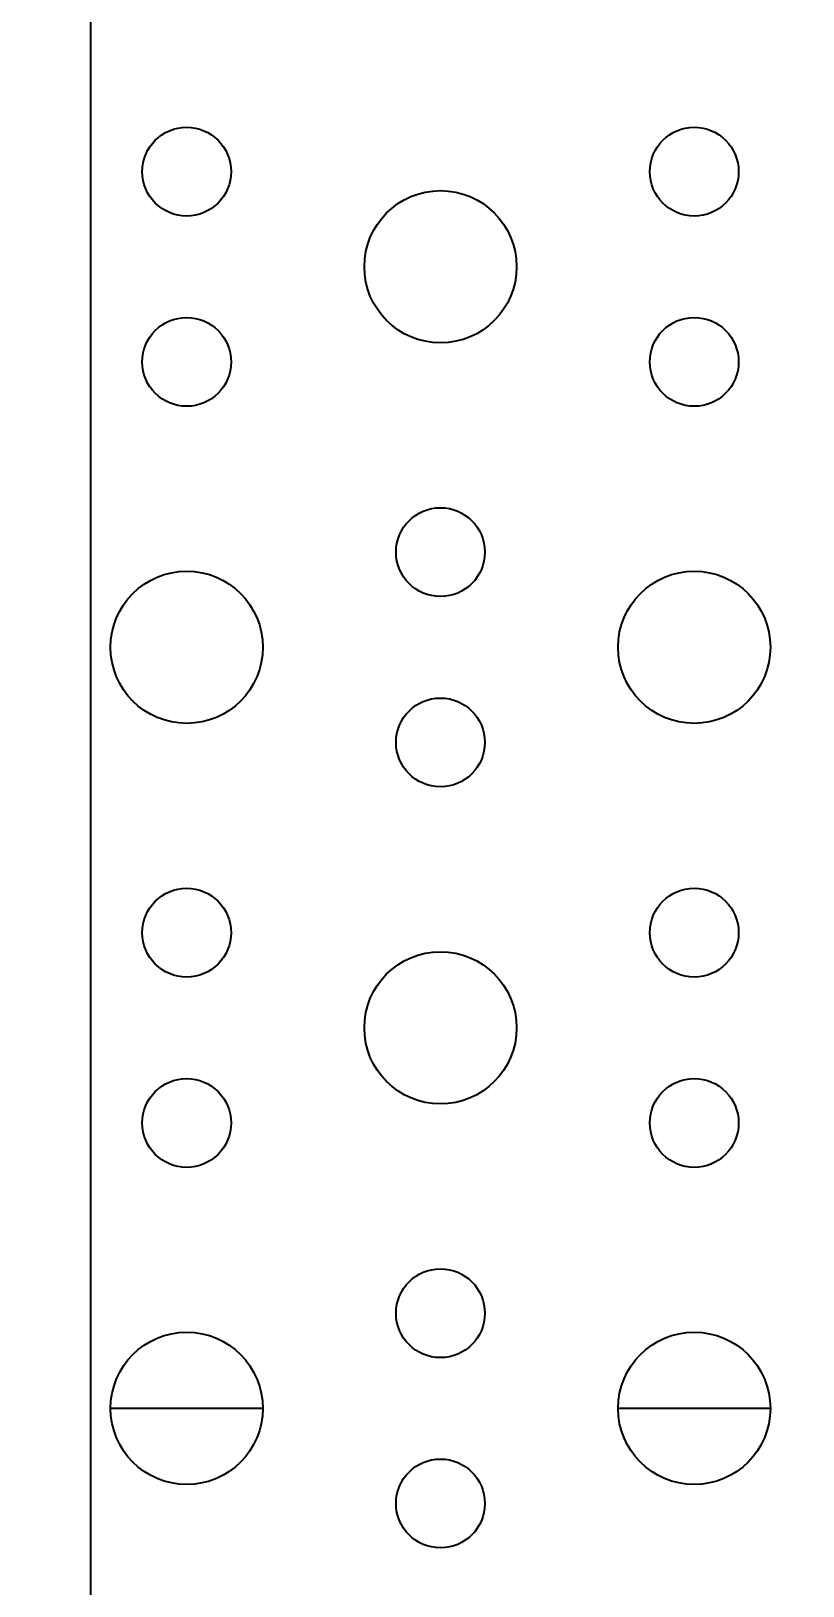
# Model space of a CAD drawing. Extents: x 1551 to 113148, y -1700 to 77018.
# Drawn here: x 14080.4 to 14141.2, y 23599.8 to 23722.3 of the extents above; entities that cross this region are included whole.
import ezdxf

# ---------------------------------------------------------------- set-up
doc = ezdxf.new("R2010")
doc.units = 0
doc.header["$LTSCALE"] = 500
doc.header["$MEASUREMENT"] = 0
doc.linetypes.add('CENTER', pattern=[3, 2.5, -0.25, 0, -0.25])
doc.layers.get('0').update_dxf_attribs({"linetype": 'CONTINUOUS'})
doc.styles.add('ROMANS', font='romans', dxfattribs={"height": 100})

# ---------------------------------------------------------------- blocks, each defined once
blk = doc.blocks.new('platform_top')
at = {"linetype": 'Continuous'}
for p, q in [((-10045.7, 2278.68), (-10033.7, 2278.68)), ((-10005.7, 2278.68), (-9993.7, 2278.68))]:
    blk.add_line(p, q, dxfattribs=at)
at = {"linetype": 'CENTER'}
blk.add_lwpolyline([(-9992.12, 1356.61), (-9992.12, 4178.53)], dxfattribs=at)
at = {"linetype": 'Continuous'}
for centre, radius in [((-10019.7, 2286.18), 3.5), ((-10039.7, 2278.68), 6), ((-9999.7, 2278.68), 6), ((-10019.7, 2271.18), 3.5), ((-10039.7, 2256.18), 3.5), ((-9999.7, 2256.18), 3.5), ((-10019.7, 2248.68), 6), ((-10039.7, 2241.18), 3.5), ((-9999.7, 2241.18), 3.5), ((-10019.7, 2226.18), 3.5), ((-10039.7, 2218.68), 6), ((-9999.7, 2218.68), 6), ((-10019.7, 2211.18), 3.5), ((-10039.7, 2196.18), 3.5), ((-9999.7, 2196.18), 3.5), ((-10019.7, 2188.68), 6), ((-10039.7, 2181.18), 3.5), ((-9999.7, 2181.18), 3.5)]:
    blk.add_circle(centre, radius, dxfattribs=at)

msp = doc.modelspace()

# ---------------------------------------------------------------- block references
at = {"linetype": 'CENTER', "rotation": 180}
msp.add_blockref('platform_top', (4092.981, 25892.444), dxfattribs=at)

# ---------------------------------------------------------------- texts
at = {"insert": (13726.716, 24013.119), "char_height": 100, "width": 821.25223, "attachment_point": 1, "style": 'ROMANS'}
msp.add_mtext('Locker\\PHydraulic', dxfattribs=at)

doc.saveas('drawing.dxf')
